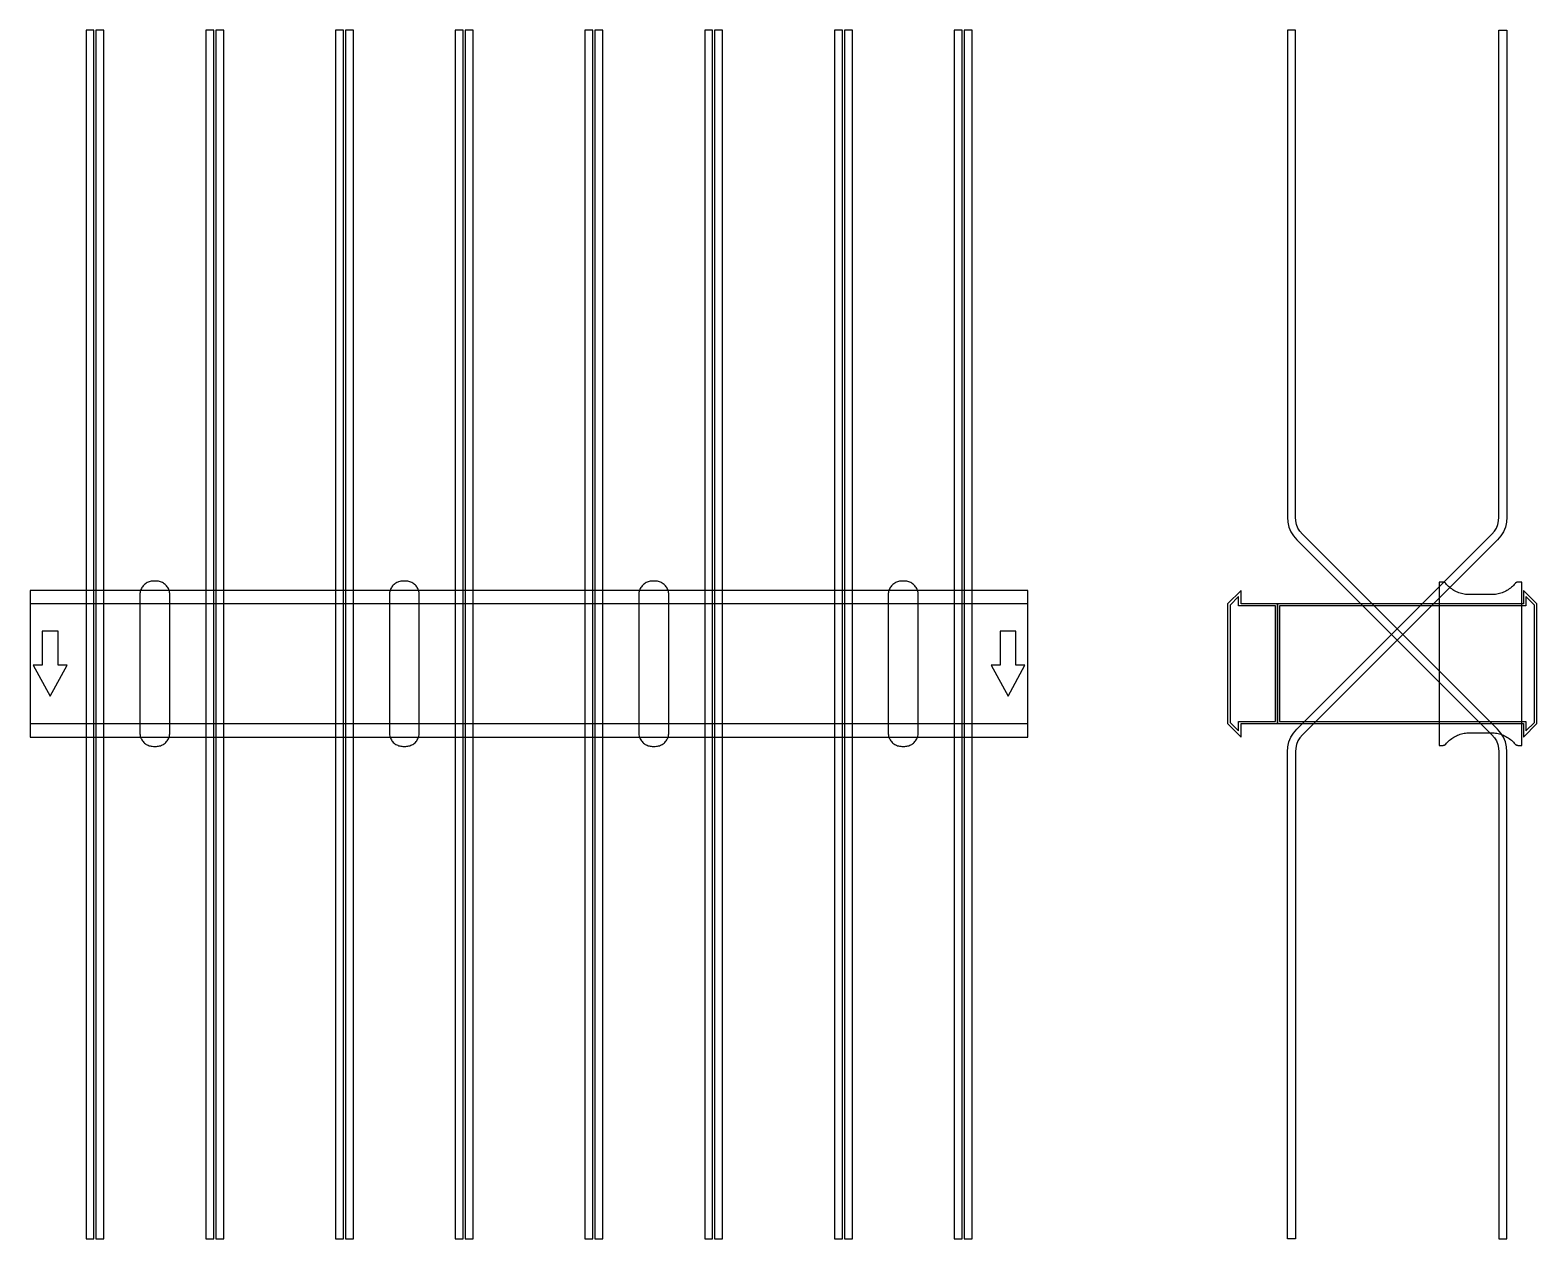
# Model space of a CAD drawing. Extents: x 0 to 1510, y -577 to 635.
import ezdxf

# ---------------------------------------------------------------- set-up
doc = ezdxf.new("R2010")
doc.units = 0
doc.layers.add('Halfen', color=7, linetype='CONTINUOUS')

msp = doc.modelspace()

# ---------------------------------------------------------------- linework, layer by layer
at = {"layer": 'Halfen', "color": 7}
for points in [[(64, -576.569), (64, 635.197), (56, 635.197), (56, -576.569)], [(74, -576.569), (74, 635.197), (66, 635.197), (66, -576.569)], [(184, -576.569), (184, 635.197), (176, 635.197), (176, -576.569)], [(194, -576.569), (194, 635.197), (186, 635.197), (186, -576.569)], [(314, -576.569), (314, 635.197), (306, 635.197), (306, -576.569)], [(324, -576.569), (324, 635.197), (316, 635.197), (316, -576.569)], [(434, -576.569), (434, 635.197), (426, 635.197), (426, -576.569)], [(444, -576.569), (444, 635.197), (436, 635.197), (436, -576.569)], [(564, -576.569), (564, 635.197), (556, 635.197), (556, -576.569)], [(574, -576.569), (574, 635.197), (566, 635.197), (566, -576.569)], [(684, -576.569), (684, 635.197), (676, 635.197), (676, -576.569)], [(694, -576.569), (694, 635.197), (686, 635.197), (686, -576.569)], [(814, -576.569), (814, 635.197), (806, 635.197), (806, -576.569)], [(824, -576.569), (824, 635.197), (816, 635.197), (816, -576.569)], [(934, -576.569), (934, 635.197), (926, 635.197), (926, -576.569)], [(944, -576.569), (944, 635.197), (936, 635.197), (936, -576.569)], [(1480, -576.569), (1480, -88.284), (1479.606, -83.278), (1478.434, -78.396), (1476.512, -73.757), (1473.889, -69.475), (1470.627, -65.657), (1275.029, 129.941), (1272.584, 132.805), (1270.616, 136.016), (1269.175, 139.495), (1268.295, 143.157), (1268, 146.912), (1268, 635.197), (1260, 635.197), (1260, 146.912), (1260.394, 141.906), (1261.566, 137.023), (1263.488, 132.384), (1266.111, 128.103), (1269.373, 124.284), (1464.971, -71.314), (1467.416, -74.177), (1469.384, -77.388), (1470.825, -80.868), (1471.705, -84.53), (1472, -88.284), (1472, -576.569)], [(1260, -576.569), (1260, -88.284), (1260.394, -83.278), (1261.566, -78.396), (1263.488, -73.757), (1266.111, -69.475), (1269.373, -65.657), (1464.971, 129.941), (1467.416, 132.805), (1469.384, 136.016), (1470.825, 139.495), (1471.705, 143.157), (1472, 146.912), (1472, 635.197), (1480, 635.197), (1480, 146.912), (1479.606, 141.906), (1478.434, 137.023), (1476.512, 132.384), (1473.889, 128.103), (1470.627, 124.284), (1275.029, -71.314), (1272.584, -74.177), (1270.616, -77.388), (1269.175, -80.868), (1268.295, -84.53), (1268, -88.284), (1268, -576.569)], [(140, -69.3), (140, -56.8), (140, 69.3), (139.958, 70.359), (139.834, 71.412), (139.627, 72.452), (139.339, 73.472), (138.972, 74.466), (138.529, 75.429), (138.011, 76.354), (137.422, 77.235), (136.765, 78.068), (136.046, 78.846), (135.268, 79.565), (134.435, 80.222), (133.554, 80.811), (132.629, 81.329), (131.666, 81.772), (130.672, 82.139), (129.652, 82.427), (128.612, 82.634), (127.559, 82.758), (126.5, 82.8), (123.5, 82.8), (122.441, 82.758), (121.388, 82.634), (120.348, 82.427), (119.328, 82.139), (118.334, 81.772), (117.371, 81.329), (116.446, 80.811), (115.565, 80.222), (114.732, 79.565), (113.954, 78.846), (113.235, 78.068), (112.578, 77.235), (111.989, 76.354), (111.471, 75.429), (111.028, 74.466), (110.661, 73.472), (110.373, 72.452), (110.166, 71.412), (110.042, 70.359), (110, 69.3), (110, -56.8), (110, -69.3), (110.042, -70.359), (110.166, -71.412), (110.373, -72.452), (110.661, -73.472), (111.028, -74.466), (111.471, -75.429), (111.989, -76.354), (112.578, -77.235), (113.235, -78.068), (113.954, -78.846), (114.732, -79.565), (115.565, -80.222), (116.446, -80.811), (117.371, -81.329), (118.334, -81.772), (119.328, -82.139), (120.348, -82.427), (121.388, -82.634), (122.441, -82.758), (123.5, -82.8), (126.5, -82.8), (127.559, -82.758), (128.612, -82.634), (129.652, -82.427), (130.672, -82.139), (131.666, -81.772), (132.629, -81.329), (133.554, -80.811), (134.435, -80.222), (135.268, -79.565), (136.046, -78.846), (136.765, -78.068), (137.422, -77.235), (138.011, -76.354), (138.529, -75.429), (138.972, -74.466), (139.339, -73.472), (139.627, -72.452), (139.834, -71.412), (139.958, -70.359), (140, -69.3)], [(390, -69.3), (390, -56.8), (390, 69.3), (389.958, 70.359), (389.834, 71.412), (389.627, 72.452), (389.339, 73.472), (388.972, 74.466), (388.529, 75.429), (388.011, 76.354), (387.422, 77.235), (386.765, 78.068), (386.046, 78.846), (385.268, 79.565), (384.435, 80.222), (383.554, 80.811), (382.629, 81.329), (381.666, 81.772), (380.672, 82.139), (379.652, 82.427), (378.612, 82.634), (377.559, 82.758), (376.5, 82.8), (373.5, 82.8), (372.441, 82.758), (371.388, 82.634), (370.348, 82.427), (369.328, 82.139), (368.334, 81.772), (367.371, 81.329), (366.446, 80.811), (365.565, 80.222), (364.732, 79.565), (363.954, 78.846), (363.235, 78.068), (362.578, 77.235), (361.989, 76.354), (361.471, 75.429), (361.028, 74.466), (360.661, 73.472), (360.373, 72.452), (360.166, 71.412), (360.042, 70.359), (360, 69.3), (360, -56.8), (360, -69.3), (360.042, -70.359), (360.166, -71.412), (360.373, -72.452), (360.661, -73.472), (361.028, -74.466), (361.471, -75.429), (361.989, -76.354), (362.578, -77.235), (363.235, -78.068), (363.954, -78.846), (364.732, -79.565), (365.565, -80.222), (366.446, -80.811), (367.371, -81.329), (368.334, -81.772), (369.328, -82.139), (370.348, -82.427), (371.388, -82.634), (372.441, -82.758), (373.5, -82.8), (376.5, -82.8), (377.559, -82.758), (378.612, -82.634), (379.652, -82.427), (380.672, -82.139), (381.666, -81.772), (382.629, -81.329), (383.554, -80.811), (384.435, -80.222), (385.268, -79.565), (386.046, -78.846), (386.765, -78.068), (387.422, -77.235), (388.011, -76.354), (388.529, -75.429), (388.972, -74.466), (389.339, -73.472), (389.627, -72.452), (389.834, -71.412), (389.958, -70.359), (390, -69.3)], [(640, -69.3), (640, -56.8), (640, 69.3), (639.958, 70.359), (639.834, 71.412), (639.627, 72.452), (639.339, 73.472), (638.972, 74.466), (638.529, 75.429), (638.011, 76.354), (637.422, 77.235), (636.765, 78.068), (636.046, 78.846), (635.268, 79.565), (634.435, 80.222), (633.554, 80.811), (632.629, 81.329), (631.666, 81.772), (630.672, 82.139), (629.652, 82.427), (628.612, 82.634), (627.559, 82.758), (626.5, 82.8), (623.5, 82.8), (622.441, 82.758), (621.388, 82.634), (620.348, 82.427), (619.328, 82.139), (618.334, 81.772), (617.371, 81.329), (616.446, 80.811), (615.565, 80.222), (614.732, 79.565), (613.954, 78.846), (613.235, 78.068), (612.578, 77.235), (611.989, 76.354), (611.471, 75.429), (611.028, 74.466), (610.661, 73.472), (610.373, 72.452), (610.166, 71.412), (610.042, 70.359), (610, 69.3), (610, -56.8), (610, -69.3), (610.042, -70.359), (610.166, -71.412), (610.373, -72.452), (610.661, -73.472), (611.028, -74.466), (611.471, -75.429), (611.989, -76.354), (612.578, -77.235), (613.235, -78.068), (613.954, -78.846), (614.732, -79.565), (615.565, -80.222), (616.446, -80.811), (617.371, -81.329), (618.334, -81.772), (619.328, -82.139), (620.348, -82.427), (621.388, -82.634), (622.441, -82.758), (623.5, -82.8), (626.5, -82.8), (627.559, -82.758), (628.612, -82.634), (629.652, -82.427), (630.672, -82.139), (631.666, -81.772), (632.629, -81.329), (633.554, -80.811), (634.435, -80.222), (635.268, -79.565), (636.046, -78.846), (636.765, -78.068), (637.422, -77.235), (638.011, -76.354), (638.529, -75.429), (638.972, -74.466), (639.339, -73.472), (639.627, -72.452), (639.834, -71.412), (639.958, -70.359), (640, -69.3)], [(890, -69.3), (890, -56.8), (890, 69.3), (889.958, 70.359), (889.834, 71.412), (889.627, 72.452), (889.339, 73.472), (888.972, 74.466), (888.529, 75.429), (888.011, 76.354), (887.422, 77.235), (886.765, 78.068), (886.046, 78.846), (885.268, 79.565), (884.435, 80.222), (883.554, 80.811), (882.629, 81.329), (881.666, 81.772), (880.672, 82.139), (879.652, 82.427), (878.612, 82.634), (877.559, 82.758), (876.5, 82.8), (873.5, 82.8), (872.441, 82.758), (871.388, 82.634), (870.348, 82.427), (869.328, 82.139), (868.334, 81.772), (867.371, 81.329), (866.446, 80.811), (865.565, 80.222), (864.732, 79.565), (863.954, 78.846), (863.235, 78.068), (862.578, 77.235), (861.989, 76.354), (861.471, 75.429), (861.028, 74.466), (860.661, 73.472), (860.373, 72.452), (860.166, 71.412), (860.042, 70.359), (860, 69.3), (860, -56.8), (860, -69.3), (860.042, -70.359), (860.166, -71.412), (860.373, -72.452), (860.661, -73.472), (861.028, -74.466), (861.471, -75.429), (861.989, -76.354), (862.578, -77.235), (863.235, -78.068), (863.954, -78.846), (864.732, -79.565), (865.565, -80.222), (866.446, -80.811), (867.371, -81.329), (868.334, -81.772), (869.328, -82.139), (870.348, -82.427), (871.388, -82.634), (872.441, -82.758), (873.5, -82.8), (876.5, -82.8), (877.559, -82.758), (878.612, -82.634), (879.652, -82.427), (880.672, -82.139), (881.666, -81.772), (882.629, -81.329), (883.554, -80.811), (884.435, -80.222), (885.268, -79.565), (886.046, -78.846), (886.765, -78.068), (887.422, -77.235), (888.011, -76.354), (888.529, -75.429), (888.972, -74.466), (889.339, -73.472), (889.627, -72.452), (889.834, -71.412), (889.958, -70.359), (890, -69.3)], [(1495, -81.8), (1495, 81.8), (1491, 81.8), (1490.846, 81.797), (1490.691, 81.786), (1490.538, 81.769), (1490.385, 81.746), (1490.234, 81.715), (1490.084, 81.678), (1489.936, 81.634), (1489.789, 81.584), (1489.646, 81.527), (1489.505, 81.464), (1489.366, 81.395), (1489.231, 81.32), (1489.1, 81.239), (1488.972, 81.153), (1488.848, 81.06), (1488.728, 80.963), (1488.613, 80.86), (1488.502, 80.752), (1488.397, 80.639), (1488.296, 80.522), (1487.41, 79.491), (1486.479, 78.5), (1485.505, 77.551), (1484.491, 76.646), (1483.437, 75.787), (1482.347, 74.975), (1481.222, 74.211), (1480.064, 73.499), (1478.876, 72.838), (1477.66, 72.23), (1476.418, 71.676), (1475.153, 71.178), (1473.867, 70.736), (1472.563, 70.351), (1471.243, 70.024), (1469.911, 69.756), (1468.567, 69.547), (1467.216, 69.397), (1465.859, 69.307), (1464.5, 69.277), (1442.5, 69.277), (1441.141, 69.307), (1439.784, 69.397), (1438.433, 69.547), (1437.089, 69.756), (1435.757, 70.024), (1434.437, 70.351), (1433.133, 70.736), (1431.847, 71.178), (1430.582, 71.676), (1429.34, 72.23), (1428.124, 72.838), (1426.936, 73.499), (1425.778, 74.211), (1424.653, 74.975), (1423.563, 75.787), (1422.509, 76.646), (1421.495, 77.551), (1420.521, 78.5), (1419.59, 79.491), (1418.704, 80.522), (1418.603, 80.639), (1418.498, 80.752), (1418.387, 80.86), (1418.272, 80.963), (1418.152, 81.06), (1418.028, 81.153), (1417.9, 81.239), (1417.769, 81.32), (1417.634, 81.395), (1417.495, 81.464), (1417.354, 81.527), (1417.211, 81.584), (1417.064, 81.634), (1416.916, 81.678), (1416.766, 81.715), (1416.615, 81.746), (1416.462, 81.769), (1416.309, 81.786), (1416.154, 81.797), (1416, 81.8), (1412, 81.8), (1412, -81.8), (1416, -81.8), (1416.154, -81.797), (1416.309, -81.786), (1416.462, -81.769), (1416.615, -81.746), (1416.766, -81.715), (1416.916, -81.678), (1417.064, -81.634), (1417.211, -81.584), (1417.354, -81.527), (1417.495, -81.464), (1417.634, -81.395), (1417.769, -81.32), (1417.9, -81.239), (1418.028, -81.153), (1418.152, -81.06), (1418.272, -80.963), (1418.387, -80.86), (1418.498, -80.752), (1418.603, -80.639), (1418.704, -80.522), (1419.59, -79.491), (1420.521, -78.5), (1421.495, -77.551), (1422.509, -76.646), (1423.563, -75.787), (1424.653, -74.975), (1425.778, -74.211), (1426.936, -73.499), (1428.124, -72.838), (1429.34, -72.23), (1430.582, -71.676), (1431.847, -71.178), (1433.133, -70.736), (1434.437, -70.351), (1435.757, -70.024), (1437.089, -69.756), (1438.433, -69.547), (1439.784, -69.397), (1441.141, -69.307), (1442.5, -69.277), (1464.5, -69.277), (1465.859, -69.307), (1467.216, -69.397), (1468.567, -69.547), (1469.911, -69.756), (1471.243, -70.024), (1472.563, -70.351), (1473.867, -70.736), (1475.153, -71.178), (1476.418, -71.676), (1477.66, -72.23), (1478.876, -72.838), (1480.064, -73.499), (1481.222, -74.211), (1482.347, -74.975), (1483.437, -75.787), (1484.491, -76.646), (1485.505, -77.551), (1486.479, -78.5), (1487.41, -79.491), (1488.296, -80.522), (1488.397, -80.639), (1488.502, -80.752), (1488.613, -80.86), (1488.728, -80.963), (1488.848, -81.06), (1488.972, -81.153), (1489.1, -81.239), (1489.231, -81.32), (1489.366, -81.395), (1489.505, -81.464), (1489.646, -81.527), (1489.789, -81.584), (1489.936, -81.634), (1490.084, -81.678), (1490.234, -81.715), (1490.385, -81.746), (1490.538, -81.769), (1490.691, -81.786), (1490.846, -81.797), (1491, -81.8)], [(0, -73.5), (1000, -73.5), (1000, 73.5), (0, 73.5)], [(1250, -60), (1250, 60), (1213.5, 60), (1213.5, 73.5), (1200, 60), (1200, -60), (1213.5, -73.5), (1213.5, -60)], [(1248, -58), (1248, 58), (1211, 58), (1211, 67.25), (1202.5, 58.75), (1202.5, -58.75), (1211, -67.25), (1211, -58)], [(1510, -60), (1510, 60), (1496.5, 73.5), (1496.5, 60), (1250, 60), (1250, -60), (1496.5, -60), (1496.5, -73.5)], [(1507.5, -58.75), (1507.5, 58.75), (1499, 67.25), (1499, 58), (1252, 58), (1252, -58), (1499, -58), (1499, -67.25)], [(0, -60), (1000, -60), (1000, 60), (0, 60)], [(20, -32.5), (37, -1.5), (28, -1.5), (28, 32.5), (12, 32.5), (12, -1.5), (3, -1.5)], [(980, -32.5), (997, -1.5), (988, -1.5), (988, 32.5), (972, 32.5), (972, -1.5), (963, -1.5)]]:
    msp.add_lwpolyline(points, close=True, dxfattribs=at)

doc.saveas('drawing.dxf')
